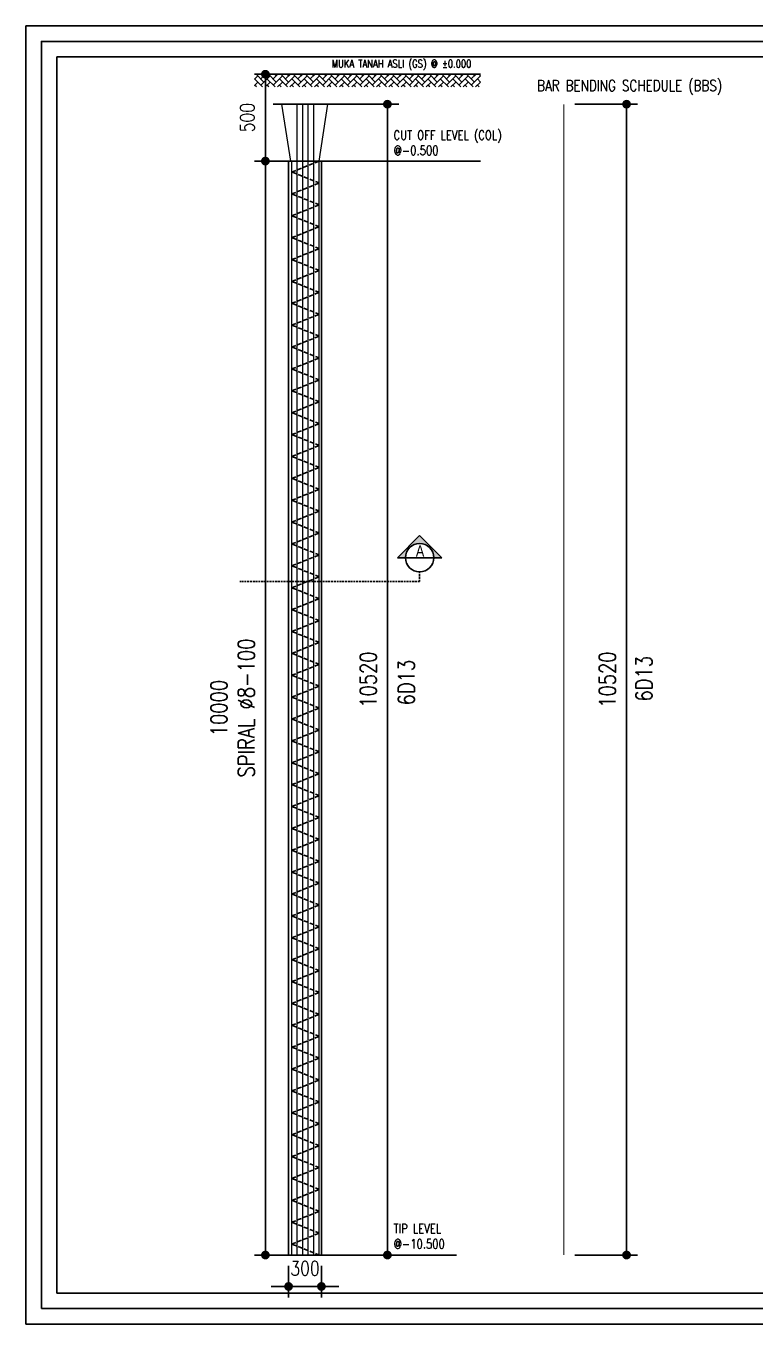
# Model space of a CAD drawing. Header units: inches. Extents: x -310523 to 1125056, y -509000 to -180442.
# Drawn here: x 523521 to 538189, y -294620 to -268499 of the extents above; entities that cross this region are included whole.
import ezdxf
from ezdxf.enums import TextEntityAlignment as Align

# ---------------------------------------------------------------- set-up
doc = ezdxf.new("R2010")
doc.units = ezdxf.units.IN
doc.header["$MEASUREMENT"] = 0
doc.linetypes.add('DASHED2', pattern=[0.375, 0.25, -0.125])
doc.linetypes.add('HIDDEN', pattern=[0.375, 0.25, -0.125])
doc.layers.add('A-HATCH', color=252, linetype='Continuous', lineweight=5)
doc.layers.add('s_teks', color=3, linetype='Continuous', lineweight=30)
doc.layers.add('KLM', color=2, linetype='Continuous')
doc.layers.add('PILE 400', color=40, linetype='Continuous')
doc.styles.add('ARIAL', font='arial.ttf')
doc.styles.add('PIREC 1', font='romans.shx', dxfattribs={"width": 0.8})
doc.styles.add('ROMANS', font='SIMPLEX.SHX', dxfattribs={"width": 0.8})
doc.dimstyles.new('1-100', dxfattribs={"dimscale": 100, "dimtxt": 1.5, "dimasz": 0.8, "dimexe": 1, "dimexo": 1, "dimgap": 1, "dimtad": 1, "dimzin": 12, "dimdsep": 46, "dimtxsty": 'ROMANS', "dimblk": 'DOT', "dimcen": 0, "dimclrd": 256, "dimclre": 256, "dimclrt": 3, "dimazin": 3, "dimtfac": 1, "dimtix": 1, "dimtmove": 2, "dimatfit": 3, "dimldrblk": 'DOT', "dimfxl": 1, "dimfrac": 1, "dimtolj": 1, "dimtzin": 0, "dimlwd": 25, "dimlwe": 25, "dimarcsym": 0})

# ---------------------------------------------------------------- blocks, each defined once
blk = doc.blocks.new('_Dot')
at = {"color": 0, "linetype": 'ByBlock', "lineweight": -2}
blk.add_line((-0.5, 0), (-1, 0), dxfattribs=at)
at = {"color": 0, "linetype": 'ByBlock', "const_width": 0.5}
blk.add_lwpolyline([(-0.25, 0, 1), (0.25, 0, 1)], format="xyb", close=True, dxfattribs=at)
blk = doc.blocks.new('*D633')
at = {"layer": 'Defpoints', "color": 0, "transparency": 16777216}
for p in [(549724, -264657), (549724, -275177), (550298, -275177)]:
    blk.add_point(p, dxfattribs=at)
at = {"layer": 'PILE 400', "lineweight": 25, "transparency": 16777216}
for p, q in [((549824, -264657), (550398, -264657)), ((550298, -264737), (550298, -275097)), ((549824, -275177), (550398, -275177))]:
    blk.add_line(p, q, dxfattribs=at)
at = {"layer": 'PILE 400', "lineweight": 25, "transparency": 16777216, "xscale": 80, "yscale": 80, "zscale": 80}
for p, rotation in [((550298, -264657), 90), ((550298, -275177), 270)]:
    blk.add_blockref('_Dot', p, dxfattribs=dict(at, rotation=rotation))
at = {"layer": 'PILE 400', "color": 3, "transparency": 16777216, "insert": (550123, -269917), "char_height": 150, "attachment_point": 5, "rotation": 90, "style": 'ROMANS'}
blk.add_mtext('\\A1;10520', dxfattribs=at)
blk = doc.blocks.new('RGWQ')
at = {"layer": 'PILE 400', "color": 160, "linetype": 'DASHED2', "ltscale": 150, "true_color": 0x053bff}
for points in [[(539660, -274877), (539910, -274777)], [(539910, -274977), (539660, -274877)], [(539910, -275177), (539660, -275077), (539910, -274977)]]:
    blk.add_lwpolyline(points, dxfattribs=at)
blk = doc.blocks.new('*D634')
at = {"layer": 'Defpoints', "color": 0, "transparency": 16777216}
for p in [(547209, -265177), (546997, -275177), (547209, -275177)]:
    blk.add_point(p, dxfattribs=at)
at = {"layer": 'PILE 400', "lineweight": 25, "transparency": 16777216}
for p, q in [((547109, -265177), (546897, -265177)), ((546997, -265257), (546997, -275097)), ((547109, -275177), (546897, -275177))]:
    blk.add_line(p, q, dxfattribs=at)
at = {"layer": 'PILE 400', "lineweight": 25, "transparency": 16777216, "xscale": 80, "yscale": 80, "zscale": 80}
for p, rotation in [((546997, -265177), 90), ((546997, -275177), 270)]:
    blk.add_blockref('_Dot', p, dxfattribs=dict(at, rotation=rotation))
at = {"layer": 'PILE 400', "color": 3, "transparency": 16777216, "insert": (546697, -270177), "char_height": 150, "attachment_point": 5, "rotation": 90, "style": 'ROMANS'}
blk.add_mtext('\\A1;10000\\PSPIRAL %%C8-100', dxfattribs=at)
blk = doc.blocks.new('*D635')
at = {"layer": 'Defpoints', "color": 0, "transparency": 16777216}
for p in [(547479, -264657), (547509, -275177), (548112, -275177)]:
    blk.add_point(p, dxfattribs=at)
at = {"layer": 'PILE 400', "lineweight": 25, "transparency": 16777216}
for p, q in [((547579, -264657), (548212, -264657)), ((548112, -264737), (548112, -275097)), ((547609, -275177), (548212, -275177))]:
    blk.add_line(p, q, dxfattribs=at)
at = {"layer": 'PILE 400', "lineweight": 25, "transparency": 16777216, "xscale": 80, "yscale": 80, "zscale": 80}
for p, rotation in [((548112, -264657), 90), ((548112, -275177), 270)]:
    blk.add_blockref('_Dot', p, dxfattribs=dict(at, rotation=rotation))
at = {"layer": 'PILE 400', "color": 3, "transparency": 16777216, "insert": (547937, -269917), "char_height": 150, "attachment_point": 5, "rotation": 90, "style": 'ROMANS'}
blk.add_mtext('\\A1;10520', dxfattribs=at)
blk = doc.blocks.new('*D636')
at = {"lineweight": 25, "transparency": 16777216}
for p, q in [((547209, -275277), (547209, -275564)), ((547509, -275277), (547509, -275564)), ((547129, -275464), (547049, -275464)), ((547209, -275464), (547509, -275464)), ((547589, -275464), (547669, -275464))]:
    blk.add_line(p, q, dxfattribs=at)
at = {"layer": 'Defpoints', "color": 0, "transparency": 16777216}
for p in [(547209, -275177), (547509, -275177), (547509, -275464)]:
    blk.add_point(p, dxfattribs=at)
at = {"lineweight": 25, "transparency": 16777216, "xscale": 80, "yscale": 80, "zscale": 80}
blk.add_blockref('_Dot', (547209, -275464), dxfattribs=at)
at = {"lineweight": 25, "transparency": 16777216, "xscale": 80, "yscale": 80, "zscale": 80, "rotation": 180}
blk.add_blockref('_Dot', (547509, -275464), dxfattribs=at)
at = {"color": 3, "transparency": 16777216, "insert": (547359, -275299), "char_height": 150, "attachment_point": 5, "style": 'ROMANS'}
blk.add_mtext('\\A1;{\\H0.86667x;300}', dxfattribs=at)
blk = doc.blocks.new('*D637')
at = {"layer": 'Defpoints', "color": 0, "transparency": 16777216}
for p in [(546997, -264383), (547209, -264383), (547209, -265177)]:
    blk.add_point(p, dxfattribs=at)
at = {"layer": 'PILE 400', "lineweight": 25, "transparency": 16777216}
for p, q in [((547109, -264383), (546897, -264383)), ((546997, -265097), (546997, -264463)), ((547109, -265177), (546897, -265177))]:
    blk.add_line(p, q, dxfattribs=at)
at = {"layer": 'PILE 400', "lineweight": 25, "transparency": 16777216, "xscale": 80, "yscale": 80, "zscale": 80}
for p, rotation in [((546997, -264383), 90), ((546997, -265177), 270)]:
    blk.add_blockref('_Dot', p, dxfattribs=dict(at, rotation=rotation))
at = {"layer": 'PILE 400', "color": 3, "transparency": 16777216, "insert": (546832, -264780), "char_height": 150, "attachment_point": 5, "rotation": 90, "style": 'ROMANS'}
blk.add_mtext('\\A1;{\\H0.86667x;500}', dxfattribs=at)
blk = doc.blocks.new('EFEF')
at = {"layer": 'A-HATCH'}
h = blk.add_hatch(dxfattribs=at)
h.set_pattern_fill('AR-HBONE', color=256, scale=10)
h.set_pattern_definition([(45, (7578.875, -208.803), (4e-15, 56.5685425), [120, -40]), (135, (7607.16, -180.52), (4e-15, 56.5685425), [120, -40])])
h.paths.add_polyline_path([(546896.64, -264382.515), (548963.888, -264382.515), (548963.888, -264499.598), (546896.64, -264499.598)])
at = {"layer": 'A-HATCH', "color": 20, "true_color": 0xfc3b31}
for points in [[(547228.741, -265176.989), (547148.741, -264656.989)], [(547288.74, -275176.989), (547288.74, -264656.989)], [(547338.74, -275176.989), (547338.74, -264656.989)], [(547388.74, -275176.989), (547388.74, -264656.989)], [(547438.74, -275176.989), (547438.74, -264656.989)], [(547488.74, -265176.989), (547568.74, -264656.989)], [(547238.74, -275176.989), (547238.74, -265176.989)], [(547488.74, -275176.989), (547488.74, -265176.989)]]:
    blk.add_lwpolyline(points, dxfattribs=at)
at = {"layer": 'A-HATCH', "color": 20, "true_color": 0xfc3b31, "const_width": 10}
blk.add_lwpolyline([(549723.885, -264656.989), (549723.885, -275176.989)], dxfattribs=at)
at = {"layer": 'PILE 400'}
for points in [[(546896.64, -264382.515), (548963.888, -264382.515)], [(547068.567, -264656.989), (548215.495, -264656.989)], [(547068.567, -265176.989), (548963.888, -265176.989)], [(547103.553, -275176.989), (548742.556, -275176.989)]]:
    blk.add_lwpolyline(points, dxfattribs=at)
blk.add_lwpolyline([(547208.74, -265176.989), (547508.74, -265176.989), (547508.74, -275176.989), (547208.74, -275176.989)], close=True, dxfattribs=at)
for p in [(7578.875, 9600), (7578.875, 9200), (7578.875, 8800), (7578.875, 8400), (7578.875, 8000), (7578.875, 7600), (7578.875, 7200), (7578.875, 6800), (7578.875, 6400), (7578.875, 6000), (7578.875, 5600), (7578.875, 5200), (7578.875, 4800), (7578.875, 4400), (7578.875, 4000), (7578.875, 3600), (7578.875, 3200), (7578.875, 2800), (7578.875, 2400), (7578.875, 2000), (7578.875, 1600), (7578.875, 1200), (7578.875, 800), (7578.875, 400), (7578.875, 0)]:
    blk.add_blockref('RGWQ', p, dxfattribs=at)
at = {"layer": 'PILE 400', "attachment_point": 1, "style": 'PIREC 1'}
for s, insert, char_height in [('MUKA TANAH ASLI (GS) @ %%P0.000', (547603.45, -264251.99), 70), ('BAR BENDING SCHEDULE (BBS)', (549480.406, -264436.556), 100), ('CUT OFF LEVEL (COL)\\P@-0.500', (548168.132, -264897.616), 84), ('TIP LEVEL\\P@-10.500', (548168.024, -274893.025), 84)]:
    blk.add_mtext_dynamic_manual_height_columns(s, width=2380.68272, gutter_width=1, heights=[0], dxfattribs=dict(at, insert=insert, char_height=char_height))
at = {"layer": 's_teks', "char_height": 150, "attachment_point": 1, "rotation": 90, "style": 'PIREC 1'}
for insert in [(548211.071, -270152.346), (550381.887, -270117.446)]:
    blk.add_mtext_dynamic_manual_height_columns('6D13', width=2380.68272, gutter_width=1, heights=[0], dxfattribs=dict(at, insert=insert))
dim = blk.add_linear_dim(base=(547508.74, -275463.759), p1=(547208.74, -275176.989), p2=(547508.74, -275176.989), text='{\\H0.86667x;<>}', dimstyle='1-100')
dim.commit()
dim.dimension.update_dxf_attribs({"geometry": '*D636', "text_midpoint": (547358.74, -275298.759)})
at = {"layer": 'PILE 400'}
for base, p2, text, picture, middle in [((546996.64, -264382.515), (547208.74, -264382.515), '{\\H0.86667x;500}', '*D637', (546831.64, -264779.752)), ((546996.64, -275176.989), (547208.74, -275176.989), '<>\\PSPIRAL %%C8-100', '*D634', (546696.64, -270176.989))]:
    dim = blk.add_linear_dim(base=base, p1=(547208.74, -265176.989), p2=p2, angle=90, text=text, dimstyle='1-100', dxfattribs=at)
    dim.commit()
    dim.dimension.update_dxf_attribs({"geometry": picture, "text_midpoint": middle})
for base, p1, p2, picture, middle in [((548111.785, -275176.989), (547478.741, -264656.989), (547508.74, -275176.989), '*D635', (547936.785, -269916.989)), ((550297.563, -275176.989), (549723.885, -264656.989), (549723.885, -275176.989), '*D633', (550122.563, -269916.989))]:
    dim = blk.add_linear_dim(base=base, p1=p1, p2=p2, angle=90, dimstyle='1-100', dxfattribs=at)
    dim.commit()
    dim.dimension.update_dxf_attribs({"geometry": picture, "text_midpoint": middle})

msp = doc.modelspace()

# ---------------------------------------------------------------- hatches: boundary and pattern name
at = {"layer": 'KLM'}
h = msp.add_hatch(color=1, dxfattribs=at)
h.dxf.hatch_style = 1
h.paths.add_polyline_path([(531726.562, -279198.32), (531887.969, -279198.32), (531440.863, -278751.214), (530993.757, -279198.32), (531155.164, -279198.32, -1)])

# ---------------------------------------------------------------- linework, layer by layer
at = {"color": 2}
for p, q in [((530993.757, -279198.32, -1.005), (531440.863, -278751.214, -1.005)), ((531887.969, -279198.32, -1.005), (531440.863, -278751.214, -1.005)), ((530993.757, -279198.32, -1.005), (531155.164, -279198.32, -1.005)), ((531726.562, -279198.32, -1.005), (531155.164, -279198.32, -1.005)), ((531726.562, -279198.32, -1.005), (531887.969, -279198.32, -1.005))]:
    msp.add_line(p, q, dxfattribs=at)
at = {"color": 2, "linetype": 'HIDDEN', "ltscale": 150}
for q in [(531440.863, -279484.019, -1.005), (527826.698, -279679.762, -1.005)]:
    msp.add_line((531440.863, -279679.762, -1.005), q, dxfattribs=at)
at = {"elevation": 1616.46}
msp.add_lwpolyline([(523520.679, -294619.951), (560463.424, -294619.951), (560463.424, -268498.818), (523520.679, -268498.818)], close=True, dxfattribs=at)
at = {"color": 61, "true_color": 0xedee99, "elevation": 1616.46}
msp.add_lwpolyline([(523831.645, -294308.985), (560152.458, -294308.985), (560152.458, -268809.784), (523831.645, -268809.784)], close=True, dxfattribs=at)
at = {"color": 1, "elevation": 1616.46}
msp.add_lwpolyline([(555668.814, -293998.019), (555668.814, -269120.75), (524142.611, -269120.75), (524142.611, -293998.019), (555668.814, -293998.019)], dxfattribs=at)
at = {"color": 2}
msp.add_circle((531440.863, -279198.32, -1.005), 285.699, dxfattribs=at)
msp.add_arc((531440.863, -279198.32, -1.005), 285.699, 0, 180, dxfattribs=at)

# ---------------------------------------------------------------- block references
at = {"layer": 'PILE 400', "xscale": 2.201367763284829, "yscale": 2.201367763284829, "zscale": 2.201367763284829}
msp.add_blockref('EFEF', (-675803.692, 312534.187, -1.005), dxfattribs=at)

# ---------------------------------------------------------------- texts
at = {"color": 2, "style": 'ARIAL', "width": 0.8}
msp.add_text('A', height=226.941, dxfattribs=at).set_placement((531450.101, -279064.23, -1.005), align=Align.MIDDLE)

doc.saveas('drawing.dxf')
